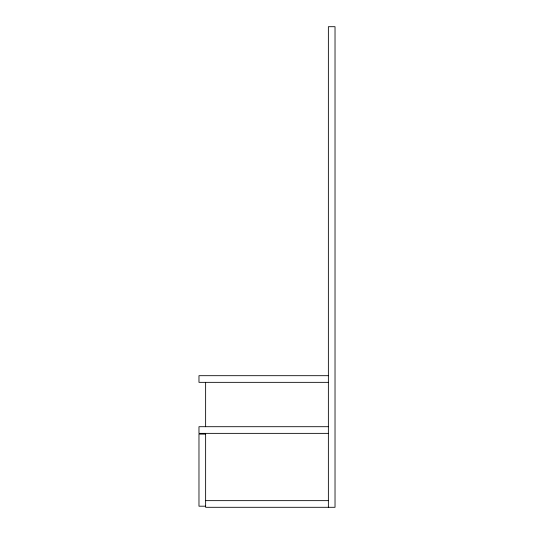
<?xml version="1.0" encoding="UTF-8"?>
<svg xmlns="http://www.w3.org/2000/svg" width="534" height="534" viewBox="0 0 534 534"><rect width="100%" height="100%" fill="white"/><g stroke="black" fill="none" stroke-linecap="round" stroke-linejoin="round"><path stroke-width="0.8" d="M328.37 375.689L198.975 375.689L198.975 382.344L328.37 382.344M328.37 426.706L198.975 426.706L198.975 433.361L328.37 433.361M205.63 434.102L198.975 434.102L198.975 506.192L205.63 506.192M205.63 500.645L328.37 500.645M328.37 507.3L328.37 26.7L335.025 26.7L335.025 507.3L205.63 507.3L205.63 433.361M205.63 382.344L205.63 426.706"/></g></svg>
